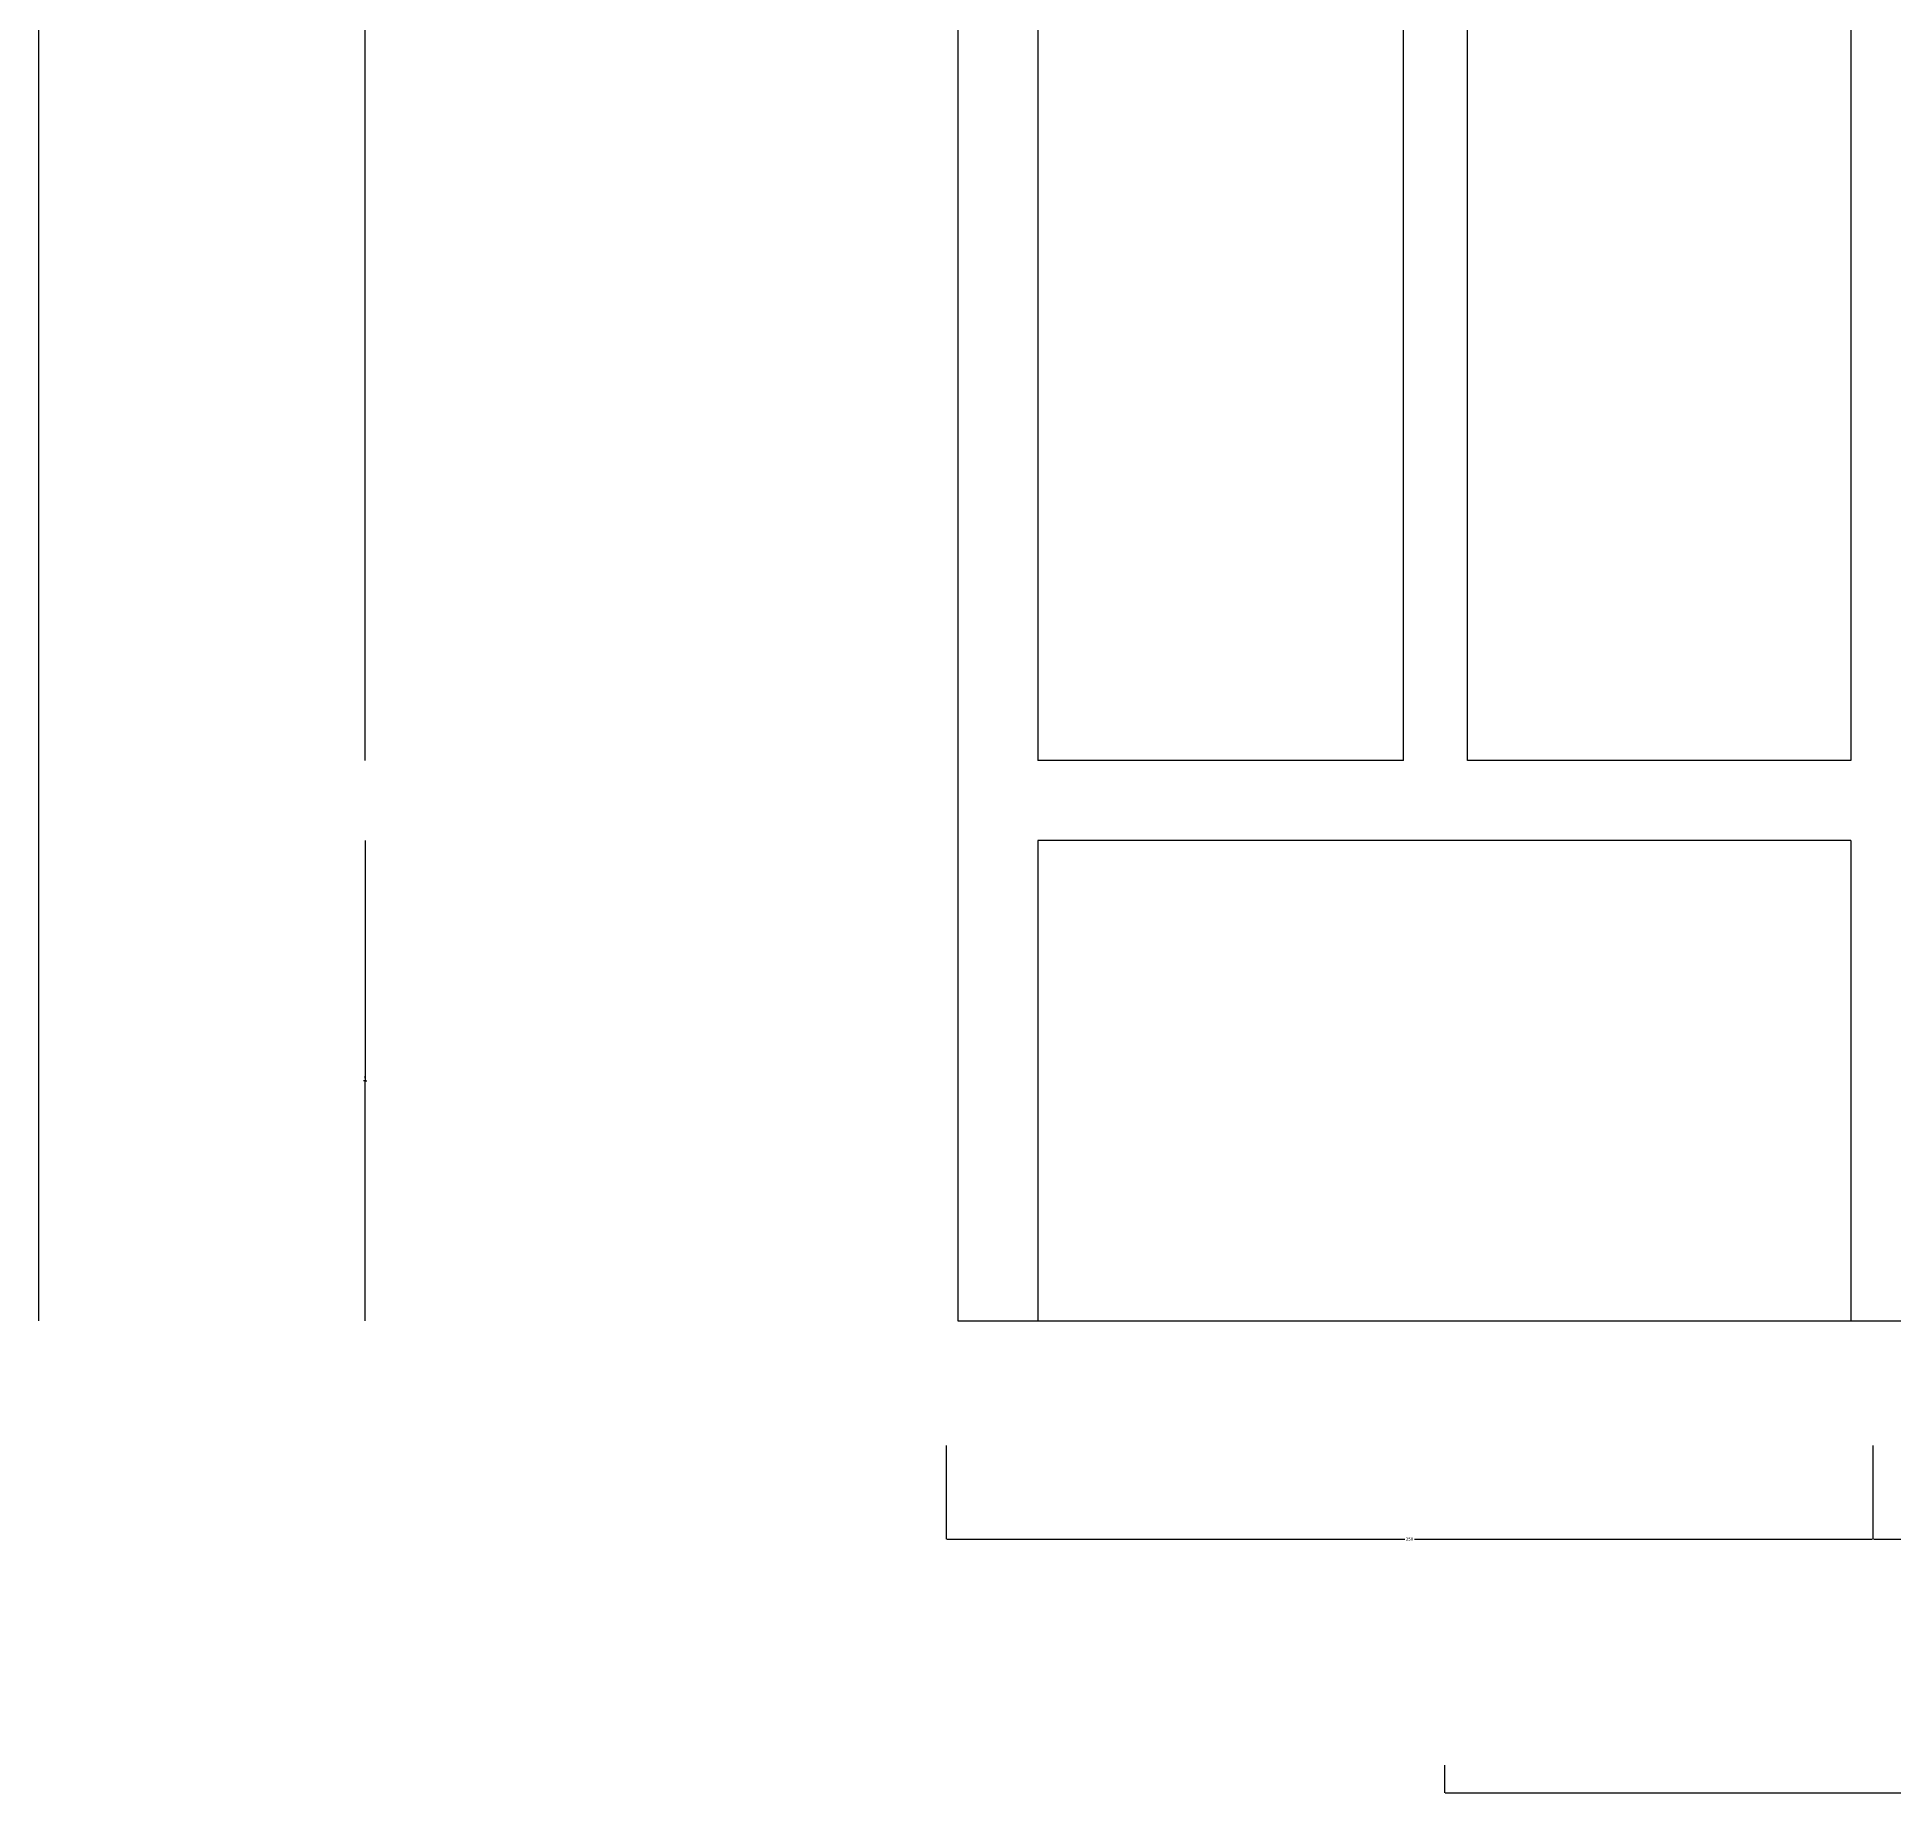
# Model space of a CAD drawing. Header units: metres. Extents: x 215 to 5262, y 2138 to 3422.
# Drawn here: x 215 to 795, y 2138 to 2687 of the extents above; entities that cross this region are included whole.
import ezdxf

# ---------------------------------------------------------------- set-up
doc = ezdxf.new("R2010")
doc.units = ezdxf.units.M
doc.layers.add('4', color=4, linetype='Continuous')
doc.layers.add('DIM', color=3, linetype='Continuous')
doc.dimstyles.get("Standard").update_dxf_attribs({"dimtxt": 2.5, "dimasz": 2.5, "dimexe": 1.25, "dimexo": 0.625, "dimtad": 1, "dimcen": 2.5, "dimazin": 3, "dimtfac": 1, "dimtmove": 0, "dimatfit": 3})

# ---------------------------------------------------------------- blocks, each defined once
blk = doc.blocks.new('*D1')
for p, q in [((499.12, 2247.19), (499.12, 2217.98)), ((788.67, 2247.19), (788.67, 2217.98)), ((499.37, 2217.98), (642.395, 2217.98)), ((645.395, 2217.98), (788.42, 2217.98))]:
    blk.add_line(p, q)
at = {"layer": 'Defpoints'}
for p in [(499.12, 2247.19), (788.67, 2247.19), (499.12, 2217.98)]:
    blk.add_point(p, dxfattribs=at)
at = {"layer": 'DIM', "insert": (643.895, 2217.98), "char_height": 1, "attachment_point": 5}
blk.add_mtext('250', dxfattribs=at)
blk = doc.blocks.new('*D2')
for p, q in [((654.77, 2147.29), (654.77, 2138.72)), ((1723.58, 2147.29), (1723.58, 2138.72)), ((655.02, 2138.72), (1187.175, 2138.72)), ((1191.175, 2138.72), (1723.33, 2138.72))]:
    blk.add_line(p, q)
at = {"layer": 'Defpoints'}
for p in [(654.77, 2147.29), (1723.58, 2147.29), (654.77, 2138.72)]:
    blk.add_point(p, dxfattribs=at)
at = {"layer": 'DIM', "insert": (1189.175, 2138.72), "char_height": 1, "attachment_point": 5}
blk.add_mtext('1050', dxfattribs=at)
blk = doc.blocks.new('*D3')
for p, q in [((215.61, 3236.16), (215.61, 2761.16)), ((215.36, 2761.16), (215.11, 2761.16)), ((215.61, 2286.16), (215.61, 2761.16)), ((215.61, 2761.16), (215.61, 2761.16)), ((215.86, 2761.16), (216.11, 2761.16))]:
    blk.add_line(p, q)
at = {"layer": 'Defpoints'}
for p in [(215.61, 3236.16), (215.61, 2761.16), (215.61, 2286.16)]:
    blk.add_point(p, dxfattribs=at)
at = {"layer": 'DIM', "insert": (215.61, 2762.285), "char_height": 1, "attachment_point": 5}
blk.add_mtext('0', dxfattribs=at)
blk = doc.blocks.new('*D4')
for p, q in [((317.59, 2436.16), (317.59, 2361.16)), ((317.34, 2361.16), (317.09, 2361.16)), ((317.59, 2286.16), (317.59, 2361.16)), ((317.59, 2361.16), (317.59, 2361.16)), ((317.84, 2361.16), (318.09, 2361.16))]:
    blk.add_line(p, q)
at = {"layer": 'Defpoints'}
for p in [(317.59, 2436.16), (317.59, 2361.16), (317.59, 2286.16)]:
    blk.add_point(p, dxfattribs=at)
at = {"layer": 'DIM', "insert": (317.59, 2362.285), "char_height": 1, "attachment_point": 5}
blk.add_mtext('0', dxfattribs=at)
blk = doc.blocks.new('*D6')
for p, q in [((317.59, 3011.16), (317.59, 2736.16)), ((317.34, 2736.16), (317.09, 2736.16)), ((317.59, 2461.16), (317.59, 2736.16)), ((317.59, 2736.16), (317.59, 2736.16)), ((317.84, 2736.16), (318.09, 2736.16))]:
    blk.add_line(p, q)
at = {"layer": 'Defpoints'}
for p in [(317.59, 3011.16), (317.59, 2736.16), (317.59, 2461.16)]:
    blk.add_point(p, dxfattribs=at)
at = {"layer": 'DIM', "insert": (317.59, 2737.285), "char_height": 1, "attachment_point": 5}
blk.add_mtext('0', dxfattribs=at)
blk = doc.blocks.new('*D8')
for p, q in [((788.67, 2247.19), (788.67, 2217.98)), ((1575.17, 2247.19), (1575.17, 2217.98)), ((788.92, 2217.98), (1180.42, 2217.98)), ((1183.42, 2217.98), (1574.92, 2217.98))]:
    blk.add_line(p, q)
at = {"layer": 'Defpoints'}
for p in [(788.67, 2247.19), (1575.17, 2247.19), (788.67, 2217.98)]:
    blk.add_point(p, dxfattribs=at)
at = {"layer": 'DIM', "insert": (1181.92, 2217.98), "char_height": 1, "attachment_point": 5}
blk.add_mtext('700', dxfattribs=at)

msp = doc.modelspace()

# ---------------------------------------------------------------- linework, layer by layer
at = {"layer": '4'}
for p, q in [((502.79, 3186.16), (502.79, 2286.16)), ((527.79, 3011.16), (527.79, 2461.16)), ((641.99, 2461.16), (641.99, 3011.16)), ((661.99, 2461.16), (661.99, 3011.16)), ((781.75, 3011.16), (781.75, 2461.16)), ((641.99, 2461.16), (527.79, 2461.16)), ((781.75, 2461.16), (661.99, 2461.16)), ((781.75, 2436.16), (527.79, 2436.16)), ((527.79, 2436.16), (527.79, 2286.16)), ((781.75, 2436.16), (781.75, 2286.16)), ((502.79, 2286.16), (5261.88, 2286.16))]:
    msp.add_line(p, q, dxfattribs=at)

# ---------------------------------------------------------------- dimensions: what is measured, and where the dimension line sits
at = {"layer": 'DIM'}
for base, p1, p2, picture, middle in [((215.61, 2761.16), (215.61, 3236.16), (215.61, 2286.16), '*D3', (215.61, 2762.285)), ((317.59, 2736.16), (317.59, 3011.16), (317.59, 2461.16), '*D6', (317.59, 2737.285)), ((317.59, 2361.16), (317.59, 2436.16), (317.59, 2286.16), '*D4', (317.59, 2362.285))]:
    dim = msp.add_linear_dim(base=base, p1=p1, p2=p2, dimstyle='Standard', dxfattribs=at)
    dim.commit()
    dim.dimension.update_dxf_attribs({"geometry": picture, "text_midpoint": middle})
for base, p1, p2, text, picture, middle in [((499.12, 2217.98), (499.12, 2247.19), (788.67, 2247.19), '250', '*D1', (643.895, 2217.98)), ((788.67, 2217.98), (788.67, 2247.19), (1575.17, 2247.19), '700', '*D8', (1181.92, 2217.98)), ((654.77, 2138.72), (654.77, 2147.29), (1723.58, 2147.29), '1050', '*D2', (1189.175, 2138.72))]:
    dim = msp.add_linear_dim(base=base, p1=p1, p2=p2, text=text, dimstyle='Standard', dxfattribs=at)
    dim.commit()
    dim.dimension.update_dxf_attribs({"geometry": picture, "text_midpoint": middle})

doc.saveas('drawing.dxf')
